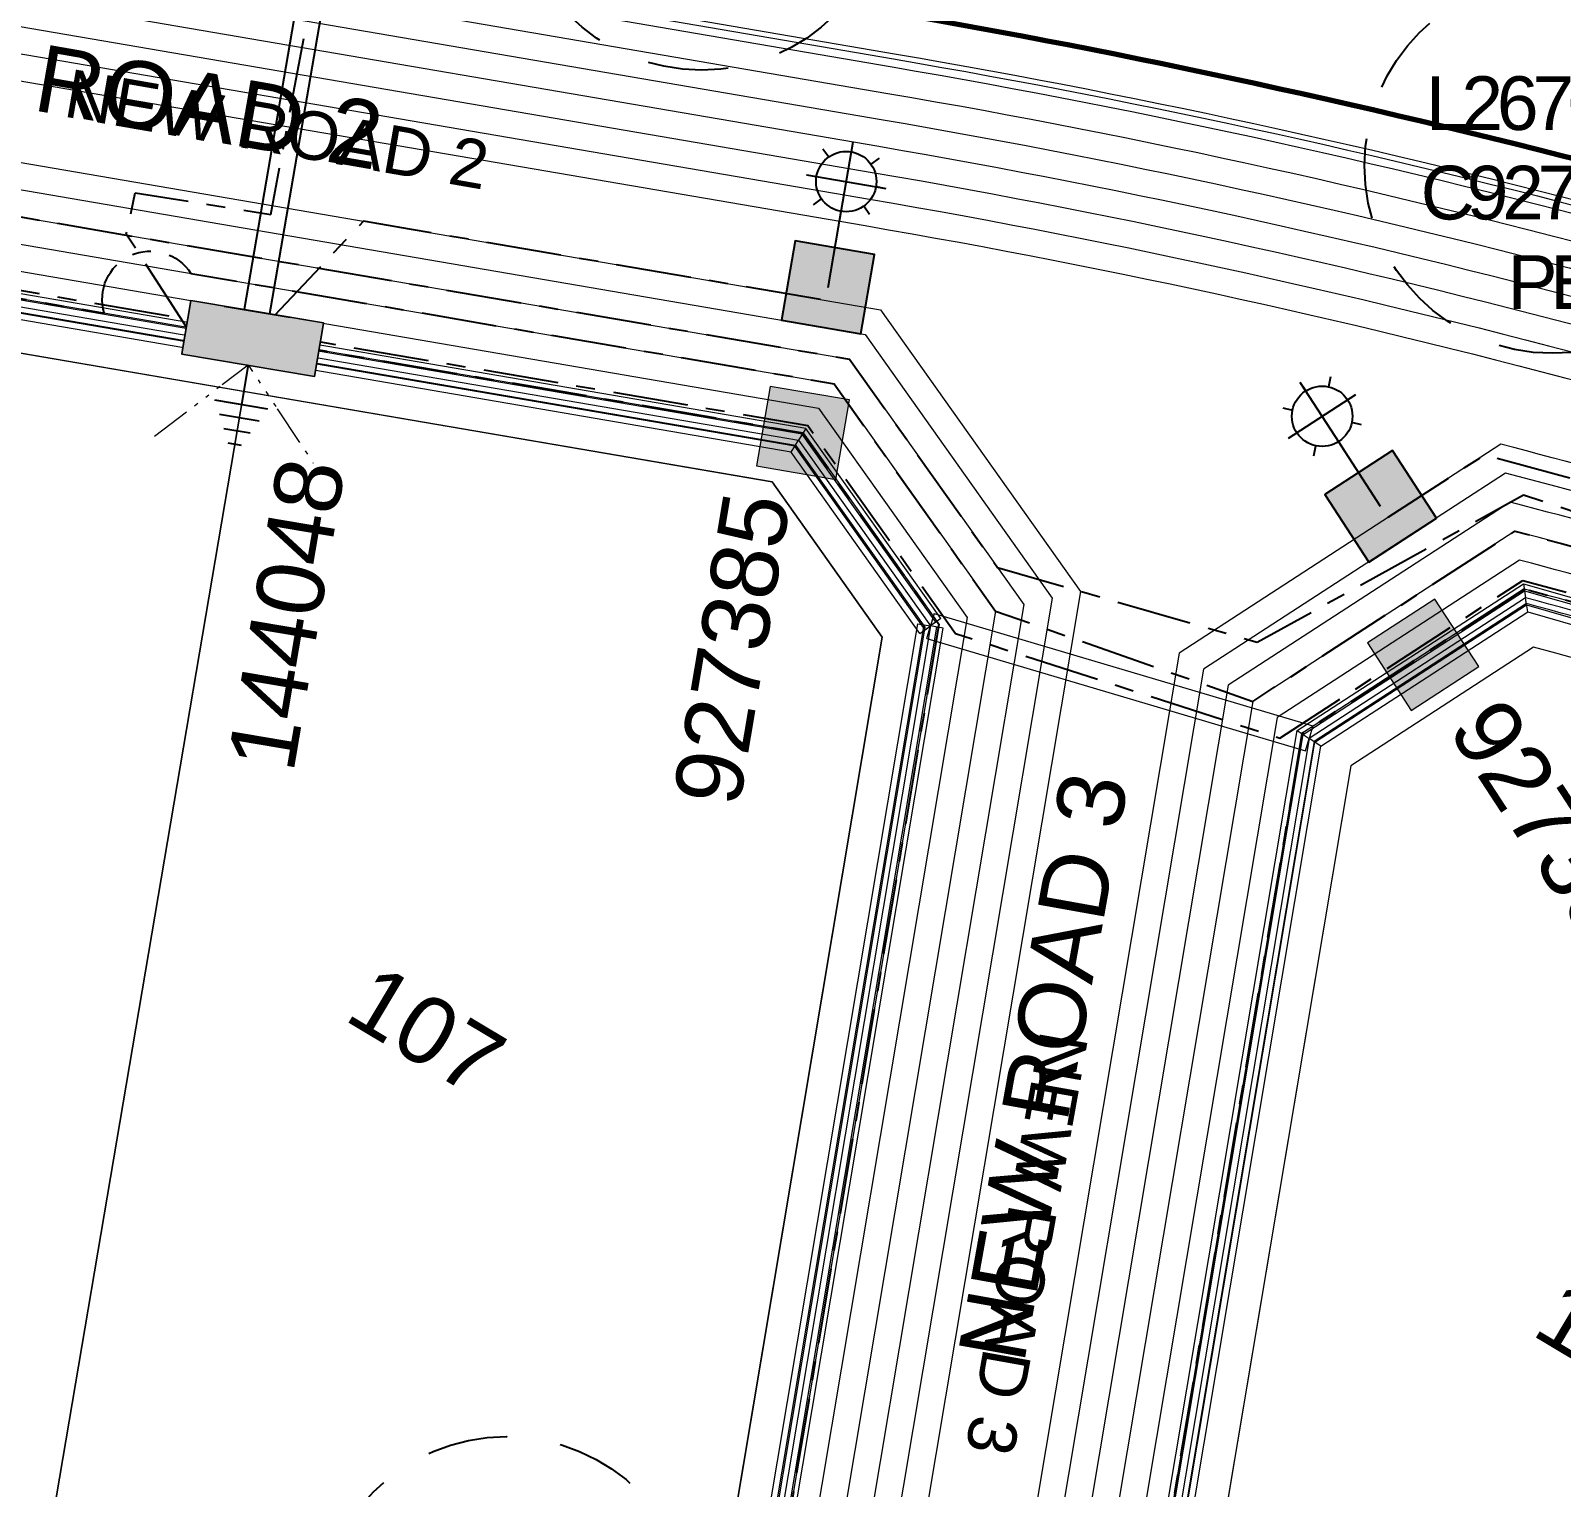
# Model space of a CAD drawing. Header units: metres. Extents: x 264965 to 265706, y 6180501 to 6181430.
# Drawn here: x 265400.8 to 265457.8, y 6180950.2 to 6181004.5 of the extents above; entities that cross this region are included whole.
import ezdxf
from ezdxf.enums import TextEntityAlignment as Align

# ---------------------------------------------------------------- set-up
doc = ezdxf.new("R2010")
doc.units = ezdxf.units.M
for name, pattern in [('Cable Exist UG', [7, 4, -1, 1, -1]), ('Dash', [5, 3, -2]), ('PHANTOM', [6.15, 3, -0.75, 0.3, -0.75, 0.3, -0.75, 0.3])]:
    doc.linetypes.add(name, pattern=pattern)
doc.layers.get('0').update_dxf_attribs({"color": 6})
for name, color, linetype, lineweight in [('_User Miscellaneous1', 30, 'Continuous', 13), ('_User Miscellaneous10', 241, 'Continuous', 13), ('_User Miscellaneous7', 3, 'Continuous', 13), ('_User_HV_Exist', 1, 'Continuous', 25), ('_User_LV_Exist', 5, 'Continuous', 25), ('_User_SL_Exist', 4, 'Continuous', 25), ('Cadastre Developer_SP_NEW', 92, 'Continuous', 15)]:
    doc.layers.add(name, color=color, linetype=linetype, lineweight=lineweight)
doc.layers.add('_User Miscellaneous12', color=252, linetype='Continuous', lineweight=13, plot=False, transparency=0.5)
for name, color, linetype in [('Equip_SP_SL_EXT', 7, 'Continuous'), ('SupportsUG_SP_LV_EXT', 7, 'Continuous'), ('UG_Details_SP_MISC', 7, 'Continuous')]:
    doc.layers.add(name, color=color, linetype=linetype)
doc.styles.add('ARIAL', font='arial.ttf', dxfattribs={"height": 2})
doc.styles.add('COLUMN_LABEL', font='arial.ttf', dxfattribs={"height": 2})
doc.styles.add('POLE_LABEL', font='arial.ttf', dxfattribs={"height": 2})
doc.styles.add('SL_LABEL', font='arial.ttf', dxfattribs={"height": 2})
doc.styles.get("Standard").update_dxf_attribs({"font": 'arial.ttf'})
doc.linetypes.add('Cable 4', pattern='A,4,-0.1,["*",Standard,S=2,R=0,X=0,Y=-1.6],-1.2', length=5.3)

# ---------------------------------------------------------------- blocks, each defined once
blk = doc.blocks.new('*U647')
at = {"layer": '_User_LV_Exist'}
for p, q in [((2.5, 1), (2.5, -1)), ((3, 0.75), (3, -0.75)), ((3.5, 0.5), (3.5, -0.5)), ((4, 0.25), (4, -0.25))]:
    blk.add_line(p, q, dxfattribs=at)
at = {"width": 0.9}
blk.add_attdef('ASSET_NUM', text='', height=2, dxfattribs=at).set_placement((4, 2), align=Align.MIDDLE_LEFT)
for tag, p, flags in [('SUBURB', (-2, 0), 1), ('STREETNAME', (-1.8, 0), 9), ('PARENT', (-1.6, 0), 9), ('NOTES', (-1.4, 0), 9), ('LOCATION', (-1.2, 0), 9), ('LEGEND', (-1, 0), 9), ('USAGE', (-0.8, 0), 9), ('SUPPORT_TYPE', (-0.6, 0), 9), ('STATE', (-0.4, 0), 9), ('OWNED_BY', (-0.2, 0), 9)]:
    blk.add_attdef(tag, p, '', height=0.2, rotation=270, dxfattribs=dict(flags=flags))
blk.add_wipeout([(1, 2.5), (1, -2.5), (-1, -2.5), (-1, 2.5)])
at = {"layer": 'SupportsUG_SP_LV_EXT'}
h = blk.add_hatch(color=256, dxfattribs=at)
h.dxf.hatch_style = 1
h.paths.add_polyline_path([(-1, 2.5), (-1, -1.25), (-1, 1.25), (-1, -2.5), (1, -2.5), (1, 2.5)])
blk.add_lwpolyline([(-1, 2.5), (-1, -1.25), (-1, 1.25), (-1, -2.5), (1, -2.5), (1, 2.5)], close=True)
at = {"layer": '_User_LV_Exist'}
blk.add_line((1, 0), (2.5, 0), dxfattribs=at)
blk = doc.blocks.new('*U834')
at = {"layer": 'Equip_SP_SL_EXT'}
h = blk.add_hatch(color=256, dxfattribs=at)
h.dxf.hatch_style = 1
h.paths.add_polyline_path([(-1.5, 1.5), (-1.5, -1.5), (1.5, -1.5), (1.5, 1.5)])
blk.add_lwpolyline([(-1.5, 1.5), (-1.5, -1.5), (1.5, -1.5), (1.5, 1.5)], close=True)
at = {"width": 0.9, "flags": 8}
blk.add_attdef('ASSET_NUM', text='', height=2, dxfattribs=at).set_placement((4, 2), align=Align.MIDDLE_LEFT)
at = {"flags": 1}
blk.add_attdef('Z', (-2.351, -1.813), '', height=0.2, rotation=270, dxfattribs=at)
at = {"flags": 9}
for tag, p in [('NOTES', (-2, -1.813)), ('SUBURB', (-1.8, -1.813)), ('STREETNAME', (-1.6, -1.813)), ('LOCATION', (-1.4, -1.813)), ('LEGEND', (-1.2, -1.813)), ('USAGE', (-1, -1.813)), ('STATE', (-0.8, -1.813)), ('OWNED_BY', (-0.6, -1.813)), ('COLUMN_TYPE', (-0.4, -1.813)), ('STREET_CODE', (-0.2, -1.813)), ('STRUCTURE_PLANT_NUMBER', (0.031, -1.813))]:
    blk.add_attdef(tag, text='', height=0.2, rotation=270, dxfattribs=at).set_placement(p, align=Align.MIDDLE_LEFT)
blk = doc.blocks.new('*U839')
at = {"layer": 'Equip_SP_SL_EXT'}
h = blk.add_hatch(color=256, dxfattribs=at)
h.dxf.hatch_style = 1
h.paths.add_polyline_path([(-1.498, 1.502), (-1.502, -1.498), (1.498, -1.502), (1.502, 1.498)])
blk.add_lwpolyline([(-1.498, 1.502), (-1.502, -1.498), (1.498, -1.502), (1.502, 1.498)], close=True)
at = {"width": 0.9, "flags": 8}
blk.add_attdef('ASSET_NUM', text='', height=2, dxfattribs=at).set_placement((4, 2), align=Align.MIDDLE_LEFT)
at = {"flags": 1}
blk.add_attdef('Z', (-2.351, -1.813), '', height=0.2, rotation=270, dxfattribs=at)
at = {"flags": 9}
for tag, p in [('NOTES', (-2, -1.813)), ('SUBURB', (-1.8, -1.813)), ('STREETNAME', (-1.6, -1.813)), ('LOCATION', (-1.4, -1.813)), ('LEGEND', (-1.2, -1.813)), ('USAGE', (-1, -1.813)), ('STATE', (-0.8, -1.813)), ('OWNED_BY', (-0.6, -1.813)), ('COLUMN_TYPE', (-0.4, -1.813)), ('STREET_CODE', (-0.2, -1.813)), ('STRUCTURE_PLANT_NUMBER', (0.031, -1.813))]:
    blk.add_attdef(tag, text='', height=0.2, rotation=270, dxfattribs=at).set_placement(p, align=Align.MIDDLE_LEFT)
blk = doc.blocks.new('*U240')
at = {"style": 'SL_LABEL'}
for tag, height, rotation, flags, p in [('ASSET_NUM', 1, 80.2652, 8, (0.486, 7.526)), ('STREET_CODE', 0.001, 270, 9, (0.001, 0))]:
    blk.add_attdef(tag, text='', height=height, rotation=rotation, dxfattribs=dict(at, flags=flags)).set_placement(p, align=Align.MIDDLE_LEFT)
for tag, height, rotation, flags, p in [('LNUMBER', 1, 80.2652, 8, (2.457, 7.188)), ('LANTNUMBER', 0.2, 270, 9, (-1.4, 2.6)), ('LOUTREACH', 0.2, 270, 9, (-1.4, 2.2)), ('LOUTREACHVOCAB', 0.2, 270, 9, (-1.4, 2)), ('LRATECODE', 0.2, 270, 9, (-1.4, 1.8)), ('LREMOVE', 0.2, 270, 9, (-1.4, 1.6)), ('LREPLACE', 0.2, 270, 9, (-1.4, 1.4)), ('LTYPE', 0.2, 270, 9, (-1.4, 1.2)), ('LTYPEVOCAB', 0.2, 270, 9, (-1.4, 1)), ('LEGEND', 0.2, 270, 9, (-1.4, 0.8)), ('SUBURB', 0.2, 270, 9, (-1.4, 0.6)), ('STREETNAME', 0.2, 270, 9, (-1.4, 0.4)), ('LOCATION', 0.2, 270, 9, (-1.4, 0.2)), ('LNEW', 0.2, 270, 9, (-6.4, 0)), ('LMASTVOCAB', 0.2, 270, 9, (-6.2, 0)), ('LMAST', 0.2, 270, 9, (-6, 0)), ('LLAMPVOCAB', 0.2, 270, 9, (-5.8, 0)), ('LLAMP', 0.2, 270, 9, (-5.6, 0)), ('LEXIST', 0.2, 270, 9, (-5.4, 0)), ('LCHARGE3PERCENT', 0.2, 270, 9, (-5.2, 0)), ('LCHARGE3', 0.2, 270, 9, (-5, 0)), ('LCHARGE2PERCENT', 0.2, 270, 9, (-4.8, 0)), ('LCHARGE2', 0.2, 270, 9, (-4.6, 0)), ('LCHARGE1PERCENT', 0.2, 270, 9, (-4.4, 0)), ('LCHARGE1', 0.2, 270, 9, (-4.2, 0)), ('LCATEGORY', 0.2, 270, 9, (-4, 0)), ('LBRACKETVOCAB', 0.2, 270, 9, (-3.8, 0)), ('LBRACKET', 0.2, 270, 9, (-3.6, 0)), ('LKINGHEIGHT', 0.2, 270, 9, (-3.4, 0)), ('CREPLACE', 0.2, 270, 9, (-3.2, 0)), ('CREMOVE', 0.2, 270, 9, (-3, 0)), ('CNUMBER', 0.2, 270, 9, (-2.8, 0)), ('CNEW', 0.2, 270, 9, (-2.6, 0)), ('CEXIST', 0.2, 270, 9, (-2.4, 0)), ('USAGE', 0.2, 270, 9, (-2.2, 0)), ('STATE', 0.2, 270, 9, (-2, 0)), ('OWNED_BY', 0.2, 270, 9, (-1.8, 0)), ('ORIENTATION', 0.2, 270, 9, (-1.6, 0)), ('OPERATING_VOLTAGE', 0.2, 270, 9, (-1.4, 0)), ('NOTES', 0.2, 270, 9, (-1.4, 0)), ('NO_PHASES', 0.2, 270, 9, (-1.2, 0)), ('LANTERN_TYPE', 0.2, 270, 9, (-1, 0)), ('LANTERN_PURPOSE', 0.2, 270, 9, (-0.8, 0)), ('CONTROL_TYPE', 0.2, 270, 9, (-0.6, 0)), ('CONSTRUCTED_VOLTAGE', 0.2, 270, 9, (-0.4, 0)), ('MAINTAINED_BY', 0.2, 270, 9, (-1.4, -0.663))]:
    blk.add_attdef(tag, text='', height=height, rotation=rotation, dxfattribs=dict(flags=flags)).set_placement(p, align=Align.MIDDLE_LEFT)
for tag, p, height, flags in [('OPERATED_BY', (-1.4, -0.407), 0.2, 9), ('Z', (0, 0), 0.001, 1)]:
    blk.add_attdef(tag, p, '', height=height, rotation=270, dxfattribs=dict(flags=flags))
blk.add_wipeout([(1.25, 6.063), (2.189, 5.266), (2.628, 4.115), (1.831, 3.176), (0.679, 2.737), (-0.26, 3.534), (-0.699, 4.686), (0.098, 5.625)])
for p, q in [((0.711, 2.922), (1.218, 5.879)), ((1.155, 5.509), (1.218, 5.879)), ((0.098, 5.625), (0.315, 5.319)), ((2.189, 5.266), (1.883, 5.05)), ((-0.514, 4.654), (-0.144, 4.591)), ((-0.514, 4.654), (2.443, 4.147)), ((2.073, 4.21), (2.443, 4.147)), ((-0.26, 3.534), (0.046, 3.751)), ((1.831, 3.176), (1.614, 3.482)), ((0.288, 0.458), (0.774, 3.291))]:
    blk.add_line(p, q)
blk.add_circle((0.964, 4.4), 1.125)
blk = doc.blocks.new('*U203')
at = {"style": 'SL_LABEL'}
for tag, height, rotation, flags, p in [('ASSET_NUM', 1, 122.9916, 8, (-4.65, 5.327)), ('STREET_CODE', 0.001, 270, 9, (0.001, 0))]:
    blk.add_attdef(tag, text='', height=height, rotation=rotation, dxfattribs=dict(at, flags=flags)).set_placement(p, align=Align.MIDDLE_LEFT)
for tag, height, rotation, flags, p in [('LNUMBER', 1, 122.9916, 8, (-2.973, 6.416)), ('LREMOVE', 0.2, 270, 9, (-1.4, 1.6)), ('LREPLACE', 0.2, 270, 9, (-1.4, 1.4)), ('LTYPE', 0.2, 270, 9, (-1.4, 1.2)), ('LTYPEVOCAB', 0.2, 270, 9, (-1.4, 1)), ('LEGEND', 0.2, 270, 9, (-1.4, 0.8)), ('SUBURB', 0.2, 270, 9, (-1.4, 0.6)), ('STREETNAME', 0.2, 270, 9, (-1.4, 0.4)), ('LOCATION', 0.2, 270, 9, (-1.4, 0.2)), ('LNEW', 0.2, 270, 9, (-6.4, 0)), ('LMASTVOCAB', 0.2, 270, 9, (-6.2, 0)), ('LMAST', 0.2, 270, 9, (-6, 0)), ('LLAMPVOCAB', 0.2, 270, 9, (-5.8, 0)), ('LLAMP', 0.2, 270, 9, (-5.6, 0)), ('LEXIST', 0.2, 270, 9, (-5.4, 0)), ('LCHARGE3PERCENT', 0.2, 270, 9, (-5.2, 0)), ('LCHARGE3', 0.2, 270, 9, (-5, 0)), ('LCHARGE2PERCENT', 0.2, 270, 9, (-4.8, 0)), ('LCHARGE2', 0.2, 270, 9, (-4.6, 0)), ('LCHARGE1PERCENT', 0.2, 270, 9, (-4.4, 0)), ('LCHARGE1', 0.2, 270, 9, (-4.2, 0)), ('LCATEGORY', 0.2, 270, 9, (-4, 0)), ('LBRACKETVOCAB', 0.2, 270, 9, (-3.8, 0)), ('LBRACKET', 0.2, 270, 9, (-3.6, 0)), ('LKINGHEIGHT', 0.2, 270, 9, (-3.4, 0)), ('CREPLACE', 0.2, 270, 9, (-3.2, 0)), ('CREMOVE', 0.2, 270, 9, (-3, 0)), ('CNUMBER', 0.2, 270, 9, (-2.8, 0)), ('CNEW', 0.2, 270, 9, (-2.6, 0)), ('CEXIST', 0.2, 270, 9, (-2.4, 0)), ('USAGE', 0.2, 270, 9, (-2.2, 0)), ('STATE', 0.2, 270, 9, (-2, 0)), ('OWNED_BY', 0.2, 270, 9, (-1.8, 0)), ('ORIENTATION', 0.2, 270, 9, (-1.6, 0)), ('OPERATING_VOLTAGE', 0.2, 270, 9, (-1.4, 0)), ('NOTES', 0.2, 270, 9, (-1.4, 0)), ('NO_PHASES', 0.2, 270, 9, (-1.2, 0)), ('LANTERN_TYPE', 0.2, 270, 9, (-1, 0)), ('LANTERN_PURPOSE', 0.2, 270, 9, (-0.8, 0)), ('CONTROL_TYPE', 0.2, 270, 9, (-0.6, 0)), ('CONSTRUCTED_VOLTAGE', 0.2, 270, 9, (-0.4, 0)), ('MAINTAINED_BY', 0.2, 270, 9, (-1.4, -0.663))]:
    blk.add_attdef(tag, text='', height=height, rotation=rotation, dxfattribs=dict(flags=flags)).set_placement(p, align=Align.MIDDLE_LEFT)
for tag, p, height, flags in [('OPERATED_BY', (-1.4, -0.407), 0.2, 9), ('Z', (0, 0), 0.001, 1)]:
    blk.add_attdef(tag, p, '', height=height, rotation=270, dxfattribs=dict(flags=flags))
blk.add_wipeout([(-3.097, 4.77), (-1.866, 4.822), (-0.763, 4.274), (-0.711, 3.043), (-1.259, 1.94), (-2.49, 1.888), (-3.593, 2.436), (-3.645, 3.667)])
for p, q in [((-2.791, 4.299), (-2.995, 4.613)), ((-1.361, 2.097), (-2.995, 4.613)), ((-1.866, 4.822), (-1.944, 4.455)), ((-3.436, 2.538), (-0.92, 4.172)), ((-1.234, 3.968), (-0.92, 4.172)), ((-3.645, 3.667), (-3.278, 3.589)), ((-0.711, 3.043), (-1.078, 3.121)), ((-3.436, 2.538), (-3.122, 2.742)), ((0, 0), (-1.565, 2.411)), ((-2.49, 1.888), (-2.412, 2.255))]:
    blk.add_line(p, q)
blk.add_circle((-2.178, 3.355), 1.125)
at = {"flags": 9}
for tag, p in [('LANTNUMBER', (-1.4, 2.6)), ('LOUTREACH', (-1.4, 2.2)), ('LOUTREACHVOCAB', (-1.4, 2)), ('LRATECODE', (-1.4, 1.8))]:
    blk.add_attdef(tag, text='', height=0.2, rotation=270, dxfattribs=at).set_placement(p, align=Align.MIDDLE_LEFT)
blk = doc.blocks.new('*U845')
blk.add_hatch(color=256).paths.add_polyline_path([(-2.5, 1), (-2.5, -1), (2.5, -1), (2.5, 1)])
for p, q in [((0, 1), (0, -1)), ((-2.5, 0), (2.5, 0))]:
    blk.add_line(p, q)
at = {"ltscale": 10}
blk.add_line((2.5, 0), (-2.5, 0), dxfattribs=at)
blk.add_lwpolyline([(-2.5, -1), (-1.25, -1), (1.25, -1), (2.5, -1), (2.5, 1), (-2.5, 1)], close=True)
at = {"width": 0.9, "flags": 8}
blk.add_attdef('ASSET_NUM', text='', height=2, rotation=90, dxfattribs=at).set_placement((-10.914, 43.61), align=Align.MIDDLE_LEFT)
for tag, p, flags in [('OWNED_BY', (-8.914, 39.41), 9), ('STATE', (-8.914, 39.21), 9), ('SUPPORT_TYPE', (-8.914, 39.01), 9), ('USAGE', (-8.914, 38.81), 9), ('LEGEND', (-8.914, 38.61), 9), ('LOCATION', (-8.914, 38.41), 9), ('NOTES', (-8.914, 38.21), 9), ('PARENT', (-8.914, 38.01), 9), ('STREETNAME', (-8.914, 37.81), 9), ('SUBURB', (-8.914, 37.61), 1)]:
    blk.add_attdef(tag, p, '', height=0.2, dxfattribs=dict(flags=flags))
blk = doc.blocks.new('COLUMN_EXT')
blk.add_hatch(color=256).paths.add_polyline_path([(1.5, -1.5), (1.5, 1.5), (-1.5, 1.5), (-1.5, -1.5)])
blk.add_lwpolyline([(1.5, 1.5), (-1.5, 1.5), (-1.5, -1.5), (1.5, -1.5)], close=True)
at = {"flags": 1}
blk.add_attdef('Z', (-1.813, 2.351), '', height=0.2, rotation=180, dxfattribs=at)
at = {"flags": 9}
for tag, p in [('SUBURB', (-1.813, 1.8)), ('NOTES', (-1.813, 2)), ('STREETNAME', (-1.813, 1.6)), ('LOCATION', (-1.813, 1.4)), ('LEGEND', (-1.813, 1.2)), ('OWNED_BY', (-1.813, 0.6)), ('USAGE', (-1.813, 1)), ('STATE', (-1.813, 0.8)), ('COLUMN_TYPE', (-1.813, 0.4))]:
    blk.add_attdef(tag, text='', height=0.2, rotation=180, dxfattribs=at).set_placement(p, align=Align.MIDDLE_LEFT)
for tag, style, p in [('STRUCTURE_PLANT_NUMBER', 'POLE_LABEL', (-1.813, -0.031)), ('STREET_CODE', 'COLUMN_LABEL', (-1.813, 0.2))]:
    blk.add_attdef(tag, text='', height=0.2, rotation=180, dxfattribs=dict(at, style=style)).set_placement(p, align=Align.MIDDLE_LEFT)
at = {"style": 'COLUMN_LABEL', "width": 0.9, "flags": 8}
blk.add_attdef('ASSET_NUM', text='', height=2, rotation=270, dxfattribs=at).set_placement((2, -4), align=Align.MIDDLE_LEFT)

msp = doc.modelspace()

# ---------------------------------------------------------------- hatches: boundary and pattern name
at = {"layer": '_User Miscellaneous1', "transparency": 33554636}
h = msp.add_hatch(color=256, dxfattribs=at)
h.dxf.hatch_style = 1
h.paths.add_polyline_path([(265431.262, 6180990.699), (265428.305, 6180991.206), (265428.082, 6180989.905), (265429.634, 6180989.639), (265430.799, 6180987.999)])
h = msp.add_hatch(color=256, dxfattribs=at)
h.dxf.hatch_style = 1
h.paths.add_polyline_path([(265429.08, 6180988.76), (265427.92, 6180988.959), (265427.798, 6180988.25), (265429.671, 6180987.928)])
h = msp.add_hatch(color=256, dxfattribs=at)
h.dxf.hatch_style = 1
h.paths.add_polyline_path([(265453.059, 6180983.279), (265450.543, 6180981.646), (265451.261, 6180980.538), (265453.778, 6180982.172)])
h = msp.add_hatch(color=256, dxfattribs=at)
h.dxf.hatch_style = 1
h.paths.add_polyline_path([(265454.692, 6180980.763), (265454.3, 6180981.367), (265451.784, 6180979.733), (265452.176, 6180979.129)])

# ---------------------------------------------------------------- linework, layer by layer
at = {"layer": '_User Miscellaneous1'}
for p, q in [((265408.501, 6180992.778), (265410.97, 6181007.167)), ((265408.501, 6180992.778), (265410.97, 6181007.167)), ((265409.447, 6180992.615), (265411.916, 6181007.005)), ((265409.447, 6180992.615), (265411.916, 6181007.005)), ((265429.634, 6180989.639), (265368.122, 6181000.192)), ((265429.495, 6180989.419), (265368.181, 6180999.938)), ((265429.219, 6180988.98), (265368.298, 6180999.431)), ((265429.08, 6180988.76), (265368.357, 6180999.178)), ((265408.501, 6180992.778), (265408.974, 6180992.697)), ((265408.501, 6180992.778), (265408.974, 6180992.697)), ((265409.447, 6180992.615), (265408.974, 6180992.697)), ((265409.447, 6180992.615), (265408.974, 6180992.697)), ((265429.08, 6180988.76), (265429.357, 6180989.2)), ((265429.219, 6180988.98), (265429.357, 6180989.2)), ((265429.634, 6180989.639), (265429.357, 6180989.2)), ((265429.495, 6180989.419), (265429.357, 6180989.2)), ((265434.468, 6180982.417), (265429.495, 6180989.419)), ((265434.663, 6180982.556), (265429.634, 6180989.639)), ((265433.88, 6180982), (265429.08, 6180988.76)), ((265434.076, 6180982.139), (265429.219, 6180988.98)), ((265434.663, 6180982.556), (265434.272, 6180982.278)), ((265434.468, 6180982.417), (265434.272, 6180982.278)), ((265433.88, 6180982), (265434.272, 6180982.278)), ((265434.076, 6180982.139), (265434.272, 6180982.278))]:
    msp.add_line(p, q, dxfattribs=at)
at = {"layer": '_User Miscellaneous1', "ltscale": 0.5}
for p, q in [((265447.935, 6180978.379), (265456.359, 6180983.848)), ((265448.155, 6180978.235), (265456.398, 6180983.587)), ((265456.359, 6180983.848), (265467.085, 6180980.768)), ((265456.359, 6180983.848), (265456.437, 6180983.326)), ((265456.398, 6180983.587), (265467.015, 6180980.539)), ((265456.398, 6180983.587), (265456.437, 6180983.326)), ((265448.593, 6180977.948), (265456.475, 6180983.065)), ((265456.514, 6180982.804), (265456.437, 6180983.326)), ((265456.475, 6180983.065), (265456.437, 6180983.326)), ((265456.475, 6180983.065), (265466.874, 6180980.08)), ((265423.089, 6180918.44), (265433.798, 6180982.357)), ((265433.798, 6180982.357), (265434.272, 6180982.278)), ((265448.812, 6180977.804), (265456.514, 6180982.804)), ((265456.514, 6180982.804), (265466.804, 6180979.85)), ((265423.326, 6180918.401), (265434.035, 6180982.318)), ((265423.799, 6180918.321), (265434.509, 6180982.238)), ((265424.036, 6180918.282), (265434.745, 6180982.199)), ((265434.035, 6180982.318), (265434.272, 6180982.278)), ((265434.745, 6180982.199), (265434.272, 6180982.278)), ((265434.509, 6180982.238), (265434.272, 6180982.278)), ((265429.088, 6180865.891), (265447.935, 6180978.379)), ((265447.935, 6180978.379), (265448.374, 6180978.092)), ((265429.324, 6180865.851), (265448.155, 6180978.235)), ((265429.798, 6180865.772), (265448.593, 6180977.948)), ((265430.035, 6180865.732), (265448.812, 6180977.804)), ((265448.155, 6180978.235), (265448.374, 6180978.092)), ((265448.812, 6180977.804), (265448.374, 6180978.092)), ((265448.593, 6180977.948), (265448.374, 6180978.092))]:
    msp.add_line(p, q, dxfattribs=at)
at = {"layer": '_User Miscellaneous1', "lineweight": 0}
for p, q in [((265434.408, 6180982.738), (265434.272, 6180982.278)), ((265434.408, 6180982.738), (265434.272, 6180982.278)), ((265434.408, 6180982.738), (265448.511, 6180978.552)), ((265434.408, 6180982.738), (265448.511, 6180978.552)), ((265434.135, 6180981.818), (265434.272, 6180982.278)), ((265434.135, 6180981.818), (265434.272, 6180982.278)), ((265434.135, 6180981.818), (265448.237, 6180977.631)), ((265434.135, 6180981.818), (265448.237, 6180977.631)), ((265448.511, 6180978.552), (265448.374, 6180978.092)), ((265448.511, 6180978.552), (265448.374, 6180978.092)), ((265448.237, 6180977.631), (265448.374, 6180978.092)), ((265448.237, 6180977.631), (265448.374, 6180978.092))]:
    msp.add_line(p, q, dxfattribs=at)
at = {"layer": '_User Miscellaneous10', "color": 5, "transparency": 33554534}
for points in [[(265446.496, 6180815.607), (265484.27, 6180800.173, 0.427339), (265530.466, 6180820.793), (265567.15, 6180923.429, -0.010226), (265571.588, 6180935.087), (265566.896, 6180945.833), (265484.591, 6180976.721, 0.025409), (265456.04, 6180985.811), (265446.273, 6180979.47), (265425.215, 6180853.791, 0.350626)], [(265447.252, 6180817.458), (265485.026, 6180802.025, 0.427339), (265528.582, 6180821.466), (265565.267, 6180924.102, -0.00954), (265569.419, 6180935.056), (265565.401, 6180944.258), (265483.888, 6180974.849, 0.024654), (265456.385, 6180983.65), (265448.1, 6180978.271), (265427.187, 6180853.46, 0.350626)]]:
    msp.add_lwpolyline(points, format="xyb", close=True, dxfattribs=at)
at = {"layer": '_User Miscellaneous10', "color": 1, "transparency": 33554534}
msp.add_lwpolyline([(265446.874, 6180816.533), (265484.648, 6180801.099, 0.427339), (265529.524, 6180821.13), (265565.305, 6180921.237, -0.011402), (265570.503, 6180935.072), (265566.149, 6180945.046), (265484.239, 6180975.785, 0.025032), (265456.213, 6180984.731), (265447.186, 6180978.871), (265426.201, 6180853.625, 0.350626)], format="xyb", close=True, dxfattribs=at)
at = {"layer": '_User Miscellaneous10', "color": 6, "transparency": 33554534}
msp.add_lwpolyline([(265447.366, 6180817.736), (265485.14, 6180802.302, 0.427339), (265528.3, 6180821.567), (265564.984, 6180924.203, -0.009438), (265569.094, 6180935.051), (265565.177, 6180944.022), (265483.783, 6180974.568, 0.02454), (265456.437, 6180983.326), (265448.374, 6180978.092), (265427.483, 6180853.41, 0.350626)], format="xyb", close=True, dxfattribs=at)
at = {"layer": '_User Miscellaneous10', "color": 4, "transparency": 33554534}
msp.add_lwpolyline([(265447.441, 6180817.921), (265485.215, 6180802.488, 0.427339), (265528.111, 6180821.635), (265564.796, 6180924.27, -0.00937), (265568.877, 6180935.048), (265565.028, 6180943.864), (265483.712, 6180974.381, 0.024464), (265456.471, 6180983.11), (265448.557, 6180977.972), (265427.681, 6180853.377, 0.350626)], format="xyb", close=True, dxfattribs=at)
at = {"layer": '_User Miscellaneous10'}
msp.add_lwpolyline([(265448.009, 6180819.31), (265485.783, 6180803.876, 0.427339), (265526.699, 6180822.14), (265563.383, 6180924.775, -0.008862), (265567.252, 6180935.022), (265563.907, 6180942.683), (265483.185, 6180972.976, 0.023891), (265456.727, 6180981.488), (265449.927, 6180977.073), (265429.16, 6180853.13, 0.350626)], format="xyb", close=True, dxfattribs=at)
at = {"layer": '_User_LV_Exist', "linetype": 'Cable Exist UG', "ltscale": 0.7, "transparency": 33554687, "flags": 128}
msp.add_lwpolyline([(265383.356, 6180997.396), (265403.504, 6180993.939, -0.870447), (265406.734, 6180995.414), (265409.728, 6180994.901), (265414.218, 6180994.131), (265430.682, 6180991.306), (265436.697, 6180982.835), (265446.273, 6180979.47), (265456.04, 6180985.811, -0.012166), (265469.828, 6180981.82, -0.011974), (265483.192, 6180977.242), (265483.873, 6180979.127), (265478.255, 6180981.235), (265480.891, 6180988.258), (265474.104, 6180990.805), (265480.428, 6181007.657), (265485.109, 6181005.9), (265484.055, 6181003.091)], format="xyb", dxfattribs=at)
for points in [[(265406.566, 6180993.409), (265404.326, 6180996.88), (265404.66, 6180998.421), (265409.708, 6180997.605), (265411.238, 6181005.813)], [(265409.031, 6180992.991), (265429.53, 6180989.474), (265434.588, 6180982.35), (265423.854, 6180918.285)]]:
    msp.add_lwpolyline(points, dxfattribs=at)
at = {"layer": '_User_LV_Exist', "linetype": 'Cable Exist UG', "ltscale": 0.7, "transparency": 33554687}
msp.add_lwpolyline([(265484.766, 6180974.519), (265483.888, 6180974.849, 0.024654), (265456.385, 6180983.65), (265448.1, 6180978.271), (265440.955, 6180935.628)], format="xyb", dxfattribs=at)
at = {"layer": '_User_SL_Exist', "linetype": 'Dash'}
for centre in [(265425.749, 6181009.988), (265457.437, 6180999.437), (265418.483, 6180945.073)]:
    msp.add_circle(centre, 7, dxfattribs=at)
at = {"layer": 'Cadastre Developer_SP_NEW', "transparency": 33554687}
for points in [[(265408.697, 6180991.019), (265383.022, 6180995.424), (265375.407, 6180950.663), (265401.131, 6180946.353)], [(265432.479, 6180981.866), (265428.377, 6180987.643), (265408.697, 6180991.019), (265401.131, 6180946.353), (265425.835, 6180942.213)]]:
    msp.add_lwpolyline(points, close=True, dxfattribs=at)
msp.add_lwpolyline([(265484.105, 6180972.631), (265483.185, 6180972.976, 0.023891), (265456.727, 6180981.488), (265449.927, 6180977.073), (265442.927, 6180935.298), (265466.74, 6180926.36)], format="xyb", close=True, dxfattribs=at)
at = {"layer": 'UG_Details_SP_MISC'}
for p, q in [((265408.501, 6180992.778), (265410.97, 6181007.167)), ((265409.447, 6180992.615), (265411.916, 6181007.005)), ((265408.501, 6180992.778), (265408.974, 6180992.697)), ((265409.447, 6180992.615), (265408.974, 6180992.697))]:
    msp.add_line(p, q, dxfattribs=at)

# ---------------------------------------------------------------- block references
at = {"layer": '_User Miscellaneous1', "color": 2, "linetype": 'Cable 4'}
ref = msp.add_blockref('*U834', (265429.53, 6180989.474), dxfattribs=dict(at, rotation=260.2651941919605))
ref.add_attrib('ASSET_NUM', '927385', dxfattribs={"layer": '0', "height": 2.5, "rotation": 80.4883}).set_placement((265425.907, 6180975.684), align=Align.MIDDLE_LEFT)
ref = msp.add_blockref('*U839', (265452.617, 6180981.204), dxfattribs=dict(at, rotation=303.0673538820656))
ref.add_attrib('ASSET_NUM', '927384', dxfattribs={"layer": '0', "height": 2.5, "rotation": 303.0674}).set_placement((265454.55, 6180979.114), align=Align.MIDDLE_LEFT)

# ---------------------------------------------------------------- texts
at = {"layer": '_User Miscellaneous1'}
for s, rotation, p in [('NEW ROAD 2', 350.0965, (265391.808, 6181003.072)), ('NEW ROAD 3', 79.8451, (265437.75, 6180954.75))]:
    msp.add_text(s, height=2.5, rotation=rotation, dxfattribs=at).set_placement(p)
at = {"layer": '_User_HV_Exist'}
for s, rotation, p in [('NEW ROAD 2', 350.0965, (265401.938, 6181001.27)), ('NEW ROAD 3', 259.8451, (265438.379, 6180967.259))]:
    msp.add_text(s, height=1.8, rotation=rotation, dxfattribs=at).set_placement(p)
at = {"layer": '_User_LV_Exist'}
msp.add_text('NEW ROAD 3', height=1.8, rotation=259.8451, dxfattribs=at).set_placement((265438.379, 6180967.259))
at = {"layer": '_User_SL_Exist', "insert": (265457.347, 6180998.425), "char_height": 2, "attachment_point": 5}
msp.add_mtext('{\\T0.8;L267047\\PC927384\\PPE}', dxfattribs=at)
at = {"layer": 'Cadastre Developer_SP_NEW', "transparency": 33554687, "style": 'ARIAL'}
for s, p in [('107', (265412.371, 6180967.634)), ('135', (265456.594, 6180955.901))]:
    msp.add_text(s, height=2.5, rotation=329.1269, dxfattribs=at).set_placement(p)

# ---------------------------------------------------------------- next in the draw order: block references
at = {"layer": '_User_SL_Exist', "linetype": 'Cable 4'}
for name, p in [('*U240', (265430.172, 6180994.437)), ('*U203', (265451.038, 6180986.736))]:
    msp.add_blockref(name, p, dxfattribs=at)

# ---------------------------------------------------------------- next in the draw order: linework, layer by layer
at = {"layer": '_User Miscellaneous10'}
msp.add_lwpolyline([(265578.622, 6180961.721), (265611.19, 6181037.319, 0.406457), (265585.766, 6181103.784), (265570.869, 6181110.676), (265563.517, 6181108.642), (265520.892, 6181046.049, 0.123106), (265516.114, 6181033.077, -1.666667), (265495.693, 6181046.983, 0.123106), (265506.014, 6181056.181), (265546.957, 6181116.304), (265545.233, 6181122.536), (265514.468, 6181136.77, -0.064244), (265469.198, 6181165.256), (265461.475, 6181164.413), (265388.328, 6181070.428, 0.070413), (265364.483, 6181028.856), (265372.251, 6181015.535), (265433.189, 6181005.08, -0.047314), (265489.51, 6180989.829), (265571.962, 6180958.886)], format="xyb", close=True, dxfattribs=at)
msp.add_lwpolyline([(265304.878, 6180825.875, 0.147536), (265345.183, 6180910.475), (265357.289, 6180989.694), (265368.655, 6180997.889), (265428.377, 6180987.643), (265432.479, 6180981.866), (265411.407, 6180856.104, 0.350626), (265441.201, 6180802.647)], format="xyb", dxfattribs=at)
at = {"layer": '_User Miscellaneous10', "color": 5, "transparency": 33554534}
msp.add_lwpolyline([(265445.739, 6180813.755), (265483.513, 6180798.322, 0.427339), (265532.349, 6180820.12), (265569.033, 6180922.756, -0.010919), (265573.758, 6180935.115), (265568.39, 6180947.409), (265485.293, 6180978.594, 0.026155), (265455.692, 6180987.969), (265444.446, 6180980.668), (265423.242, 6180854.121, 0.350626)], format="xyb", close=True, dxfattribs=at)
at = {"layer": '_User Miscellaneous10', "color": 1, "transparency": 33554534}
msp.add_lwpolyline([(265446.118, 6180814.681), (265483.891, 6180799.248, 0.427339), (265531.407, 6180820.457), (265568.092, 6180923.092, -0.010572), (265572.673, 6180935.102), (265567.643, 6180946.621), (265484.942, 6180977.657, 0.025783), (265455.866, 6180986.89), (265445.359, 6180980.069), (265424.229, 6180853.956, 0.350626)], format="xyb", close=True, dxfattribs=at)
at = {"layer": '_User Miscellaneous12', "color": 5, "transparency": 33554534}
for points in [[(265584.702, 6180955.615), (265618.537, 6181034.154, 0.406457), (265589.125, 6181111.044), (265571.565, 6181119.168), (265558.556, 6181115.571), (265514.279, 6181050.552, 0.123106), (265508.161, 6181033.938, -1.666667), (265499.409, 6181039.898, 0.123106), (265512.626, 6181051.678), (265555.655, 6181114.864), (265551.956, 6181128.241), (265517.827, 6181144.031, -0.068428), (265471.725, 6181173.579), (265457.241, 6181171.999), (265382.015, 6181075.342, 0.075943), (265355.633, 6181028.152), (265367.22, 6181008.281), (265431.836, 6180997.196, -0.047314), (265486.699, 6180982.339), (265572.15, 6180950.27)], [(265583.182, 6180957.141), (265616.7, 6181034.945, 0.406457), (265588.285, 6181109.229), (265571.391, 6181117.045), (265559.796, 6181113.839), (265515.932, 6181049.426, 0.123106), (265510.149, 6181033.723, -1.666667), (265498.48, 6181041.669, 0.123106), (265510.973, 6181052.804), (265553.481, 6181115.224), (265550.276, 6181126.815), (265516.988, 6181142.216, -0.067357), (265471.085, 6181171.498), (265458.3, 6181170.102), (265383.593, 6181074.113, 0.074598), (265357.841, 6181028.337), (265368.478, 6181010.094), (265432.175, 6180999.167, -0.047314), (265487.401, 6180984.211), (265572.103, 6180952.424)], [(265581.662, 6180958.668), (265614.863, 6181035.737, 0.406457), (265587.446, 6181107.414), (265571.217, 6181114.922), (265561.037, 6181112.107), (265517.586, 6181048.301, 0.123106), (265512.137, 6181033.507, -1.666667), (265497.551, 6181043.44, 0.123106), (265509.32, 6181053.929), (265551.306, 6181115.584), (265548.595, 6181125.388), (265516.148, 6181140.4, -0.066303), (265470.451, 6181169.417), (265459.358, 6181168.206), (265385.171, 6181072.885, 0.073228), (265360.051, 6181028.516), (265369.736, 6181011.908), (265432.513, 6181001.138, -0.047314), (265488.104, 6180986.084), (265572.056, 6180954.578)], [(265580.142, 6180960.194), (265613.026, 6181036.528, 0.406457), (265586.606, 6181105.599), (265571.043, 6181112.799), (265562.277, 6181110.375), (265519.239, 6181047.175, 0.123106), (265514.126, 6181033.292, -1.666667), (265496.622, 6181045.211, 0.123106), (265507.667, 6181055.055), (265549.132, 6181115.944), (265546.914, 6181123.962), (265515.308, 6181138.585, -0.065266), (265469.822, 6181167.336), (265460.417, 6181166.309), (265386.749, 6181071.656, 0.071833), (265362.265, 6181028.689), (265370.993, 6181013.721), (265432.851, 6181003.109, -0.047314), (265488.807, 6180987.956), (265572.009, 6180956.732)]]:
    msp.add_lwpolyline(points, format="xyb", close=True, dxfattribs=at)
at = {"layer": '_User Miscellaneous12', "color": 1, "transparency": 33554534}
for points in [[(265583.942, 6180956.378), (265617.619, 6181034.55, 0.406457), (265588.705, 6181110.137), (265571.478, 6181118.107), (265559.176, 6181114.705), (265515.106, 6181049.989, 0.123106), (265509.155, 6181033.83, -1.666667), (265498.944, 6181040.783, 0.123106), (265511.8, 6181052.241), (265554.568, 6181115.044), (265551.116, 6181127.528), (265517.408, 6181143.123, -0.06789), (265471.404, 6181172.539), (265457.771, 6181171.05), (265382.804, 6181074.727, 0.075273), (265356.736, 6181028.245), (265367.849, 6181009.188), (265432.005, 6180998.181, -0.047314), (265487.05, 6180983.275), (265572.126, 6180951.347)], [(265582.422, 6180957.904), (265615.782, 6181035.341, 0.406457), (265587.865, 6181108.321), (265571.304, 6181115.984), (265560.416, 6181112.973), (265516.759, 6181048.864, 0.123106), (265511.143, 6181033.615, -1.666667), (265498.016, 6181042.555, 0.123106), (265510.147, 6181053.367), (265552.394, 6181115.404), (265549.435, 6181126.102), (265516.568, 6181141.308, -0.066828), (265470.768, 6181170.457), (265458.829, 6181169.154), (265384.382, 6181073.499, 0.073916), (265358.946, 6181028.427), (265369.107, 6181011.001), (265432.344, 6181000.152, -0.047314), (265487.753, 6180985.147), (265572.079, 6180953.501)], [(265580.902, 6180959.431), (265613.945, 6181036.132, 0.406457), (265587.026, 6181106.506), (265571.13, 6181113.861), (265561.657, 6181111.241), (265518.412, 6181047.738, 0.123106), (265513.131, 6181033.4, -1.666667), (265497.087, 6181044.326, 0.123106), (265508.494, 6181054.492), (265550.219, 6181115.764), (265547.755, 6181124.675), (265515.728, 6181139.493, -0.065782), (265470.136, 6181168.376), (265459.888, 6181167.258), (265385.96, 6181072.271, 0.072534), (265361.158, 6181028.603), (265370.364, 6181012.815), (265432.682, 6181002.124, -0.047314), (265488.456, 6180987.02), (265572.032, 6180955.655)], [(265445.361, 6180812.83), (265483.135, 6180797.396, 0.427339), (265533.291, 6180819.784), (265569.975, 6180922.419, -0.011268), (265574.843, 6180935.129), (265569.138, 6180948.196), (265485.645, 6180979.53, 0.026525), (265455.516, 6180989.047), (265443.532, 6180981.267), (265422.256, 6180854.286, 0.350626)]]:
    msp.add_lwpolyline(points, format="xyb", close=True, dxfattribs=at)
at = {"layer": '_User Miscellaneous12', "color": 6, "transparency": 33554534}
msp.add_lwpolyline([(265579.914, 6180960.423), (265612.751, 6181036.647, 0.406457), (265586.48, 6181105.326), (265571.017, 6181112.48), (265562.463, 6181110.115), (265519.487, 6181047.006, 0.123106), (265514.424, 6181033.26, -1.666667), (265496.483, 6181045.477, 0.123106), (265507.419, 6181055.224), (265548.805, 6181115.998), (265546.662, 6181123.748), (265515.182, 6181138.313, -0.065111), (265469.728, 6181167.024), (265460.576, 6181166.025), (265386.986, 6181071.472, 0.071622), (265362.598, 6181028.715), (265371.182, 6181013.993), (265432.902, 6181003.405, -0.047314), (265488.912, 6180988.237), (265572.002, 6180957.055)], format="xyb", close=True, dxfattribs=at)
at = {"layer": '_User Miscellaneous12', "color": 4, "transparency": 33554534}
msp.add_lwpolyline([(265579.762, 6180960.576), (265612.567, 6181036.726, 0.406457), (265586.396, 6181105.145), (265571, 6181112.268), (265562.587, 6181109.942), (265519.652, 6181046.894, 0.123106), (265514.623, 6181033.238, -1.666667), (265496.39, 6181045.654, 0.123106), (265507.254, 6181055.337), (265548.588, 6181116.034), (265546.494, 6181123.606), (265515.098, 6181138.131, -0.065009), (265469.666, 6181166.816), (265460.681, 6181165.835), (265387.144, 6181071.349, 0.071481), (265362.82, 6181028.732), (265371.308, 6181014.175), (265432.935, 6181003.602, -0.047314), (265488.983, 6180988.424), (265571.997, 6180957.27)], format="xyb", close=True, dxfattribs=at)
at = {"layer": '_User Miscellaneous12', "color": 1, "transparency": 33554534}
for points in [[(265299.697, 6180830.582, 0.147536), (265338.263, 6180911.533), (265350.813, 6180993.655), (265366.944, 6181005.285), (265432.411, 6180994.053), (265439.861, 6180983.561), (265418.311, 6180854.947, 0.350626), (265443.848, 6180809.127)], [(265301.177, 6180829.237, 0.147536), (265340.24, 6180911.231), (265352.663, 6180992.523), (265367.433, 6181003.171), (265431.258, 6180992.222), (265437.752, 6180983.077), (265416.339, 6180855.278, 0.350626), (265443.092, 6180807.275)], [(265302.657, 6180827.892, 0.147536), (265342.217, 6180910.929), (265354.513, 6180991.392), (265367.922, 6181001.058), (265430.106, 6180990.39), (265435.643, 6180982.593), (265414.366, 6180855.608, 0.350626), (265442.335, 6180805.424)]]:
    msp.add_lwpolyline(points, format="xyb", dxfattribs=at)
at = {"layer": '_User Miscellaneous12', "color": 5, "transparency": 33554534}
for points in [[(265300.437, 6180829.91, 0.147536), (265339.252, 6180911.382), (265351.738, 6180993.089), (265367.189, 6181004.228), (265431.835, 6180993.137), (265438.806, 6180983.319), (265417.325, 6180855.113, 0.350626), (265443.47, 6180808.201)], [(265301.917, 6180828.565, 0.147536), (265341.229, 6180911.08), (265353.588, 6180991.958), (265367.678, 6181002.115), (265430.682, 6180991.306), (265436.697, 6180982.835), (265415.352, 6180855.443, 0.350626), (265442.714, 6180806.35)], [(265303.397, 6180827.22, 0.147536), (265343.206, 6180910.778), (265355.438, 6180990.826), (265368.166, 6181000.002), (265429.53, 6180989.474), (265434.588, 6180982.35), (265413.38, 6180855.774, 0.350626), (265441.957, 6180804.498)]]:
    msp.add_lwpolyline(points, format="xyb", dxfattribs=at)
at = {"layer": '_User Miscellaneous12', "color": 6, "transparency": 33554534}
msp.add_lwpolyline([(265303.619, 6180827.018, 0.147536), (265343.502, 6180910.732), (265355.716, 6180990.656), (265368.24, 6180999.685), (265429.357, 6180989.2), (265434.272, 6180982.278), (265413.084, 6180855.823, 0.350626), (265441.844, 6180804.221)], format="xyb", dxfattribs=at)
at = {"layer": '_User Miscellaneous12', "color": 4, "transparency": 33554534}
msp.add_lwpolyline([(265303.767, 6180826.883, 0.147536), (265343.7, 6180910.702), (265355.901, 6180990.543), (265368.289, 6180999.474), (265429.242, 6180989.017), (265434.061, 6180982.229), (265412.887, 6180855.856, 0.350626), (265441.768, 6180804.035)], format="xyb", dxfattribs=at)
at = {"layer": '_User Miscellaneous7', "lineweight": 70, "flags": 128}
msp.add_lwpolyline([(265346.394, 6181031.994), (265364.483, 6181028.856), (265372.251, 6181015.535), (265433.189, 6181005.08, -0.043269), (265488.664, 6180990.341), (265571.962, 6180958.886), (265579.283, 6180962.002), (265595.808, 6180956.119), (265580.778, 6180921.46), (265626.777, 6180895.03), (265552.269, 6180696.684, -0.00756), (265425.262, 6180757.143, -0.007559), (265400.747, 6180768.922, -0.010607), (265370.27, 6180784.983), (265336.201, 6180804.901), (265304.878, 6180825.875), (265233.354, 6180875.141)], format="xyb", dxfattribs=at)
at = {"layer": '_User_SL_Exist', "linetype": 'Cable Exist UG', "ltscale": 0.7, "transparency": 33554687, "flags": 128}
msp.add_lwpolyline([(265430.172, 6180994.437), (265414.951, 6180997.049), (265413.153, 6180997.357), (265409.031, 6180992.991)], dxfattribs=at)
msp.add_lwpolyline([(265484.808, 6180974.503), (265481.964, 6180973.009), (265474.802, 6180975.338), (265475.037, 6180975.967, -0.709528), (265475.997, 6180978.544, -0.678659), (265476.892, 6180980.948), (265477.191, 6180981.75, 0.021716), (265454.891, 6180988.642), (265451.31, 6180986.317)], format="xyb", dxfattribs=at)
at = {"layer": 'Cadastre Developer_SP_NEW', "transparency": 33554687}
msp.add_lwpolyline([(265388.328, 6181070.428, 0.070413), (265364.483, 6181028.856), (265372.251, 6181015.535), (265433.189, 6181005.08, -0.047314), (265489.51, 6180989.829), (265492.26, 6180988.796), (265504.246, 6181020.735, -0.247228), (265491.936, 6181025.059), (265483.012, 6181013.113), (265474.828, 6181011.745)], format="xyb", close=True, dxfattribs=at)

# ---------------------------------------------------------------- next in the draw order: block references
at = {"layer": '_User_SL_Exist', "color": 2, "linetype": 'Cable 4'}
for name, p, rotation in [('*U834', (265430.46, 6180994.895), 260.2651941919605), ('*U839', (265451.038, 6180986.736), 303.0673538820656)]:
    msp.add_blockref(name, p, dxfattribs=dict(at, rotation=rotation))
at = {"layer": '_User_SL_Exist', "ltscale": 0.5}
for p, rotation in [((265430.46, 6180994.895), 80.26519418935537), ((265451.038, 6180986.736), 122.9915788293114)]:
    msp.add_blockref('COLUMN_EXT', p, dxfattribs=dict(at, rotation=rotation))

# ---------------------------------------------------------------- next in the draw order: block references
at = {"layer": '_User Miscellaneous1'}
ref = msp.add_blockref('*U647', (265409.031, 6180992.991), dxfattribs=dict(at, rotation=260.3853746249134))
ref.add_attrib('ASSET_NUM', '144048', dxfattribs={"layer": '0', "height": 2.5, "rotation": 80.3854}).set_placement((265409.307, 6180976.965), align=Align.MIDDLE_LEFT)

# ---------------------------------------------------------------- next in the draw order: linework, layer by layer
at = {"layer": '_User Miscellaneous1', "linetype": 'PHANTOM', "ltscale": 0.5, "flags": 128}
msp.add_lwpolyline([(265405.372, 6180989.351), (265408.864, 6180992.005), (265411.288, 6180988.349)], dxfattribs=at)

# ---------------------------------------------------------------- next in the draw order: block references
at = {"layer": '_User_LV_Exist'}
ref = msp.add_blockref('*U647', (265409.031, 6180992.991), dxfattribs=dict(at, rotation=260.3853746249134))
ref.add_attrib('ASSET_NUM', '144048', dxfattribs={"layer": '0', "height": 2.5, "rotation": 80.3854}).set_placement((265409.307, 6180976.965), align=Align.MIDDLE_LEFT)

# ---------------------------------------------------------------- next in the draw order: linework, layer by layer
at = {"layer": '_User_HV_Exist', "linetype": 'Cable Exist UG', "ltscale": 0.7, "flags": 128}
for points in [[(265226.704, 6180824.343), (265235.707, 6180810.855), (265241.845, 6180807.576), (265249.548, 6180807.973), (265257.38, 6180793.413), (265273.176, 6180804.077, 0.059919), (265301.695, 6180828.766, 0.147411), (265340.92, 6180911.048), (265347.51, 6180969.339), (265349.894, 6180990.528), (265367.433, 6181003.171), (265431.258, 6180992.222), (265436.769, 6180984.461), (265446.444, 6180981.675), (265456.363, 6180987.165), (265485.338, 6180977.43), (265489.484, 6180988.882), (265490.704, 6180988.441, 0.951004), (265493.906, 6180987.282), (265500.767, 6180984.797), (265507.819, 6181004.281)], [(265383.828, 6180997.619), (265429.703, 6180989.749), (265435.207, 6180981.998), (265447.288, 6180978.102), (265456.333, 6180983.974, -0.026552), (265485.95, 6180974.387), (265565.626, 6180944.494), (265569.744, 6180935.061, 0.016476), (265562.951, 6180916.452), (265569.78, 6180912.599), (265566.992, 6180907.733), (265584.692, 6180897.476)]]:
    msp.add_lwpolyline(points, format="xyb", dxfattribs=at)

# ---------------------------------------------------------------- next in the draw order: block references
at = {"layer": '_User Miscellaneous1', "ltscale": 0.5, "rotation": 350.3853746372972}
msp.add_blockref('*U845', (265409.031, 6180992.991), dxfattribs=at)
at = {"layer": '_User_LV_Exist', "ltscale": 0.5, "rotation": 350.3853746372972}
msp.add_blockref('*U845', (265409.031, 6180992.991), dxfattribs=at)

# ---------------------------------------------------------------- next in the draw order: block references
at = {"layer": '_User Miscellaneous1'}
ref = msp.add_blockref('*U647', (265409.031, 6180992.991), dxfattribs=dict(at, rotation=260.3853746249134))
ref.add_attrib('ASSET_NUM', '144048', dxfattribs={"layer": '0', "height": 2.5, "rotation": 80.3854}).set_placement((265409.307, 6180976.965), align=Align.MIDDLE_LEFT)

doc.saveas('drawing.dxf')
